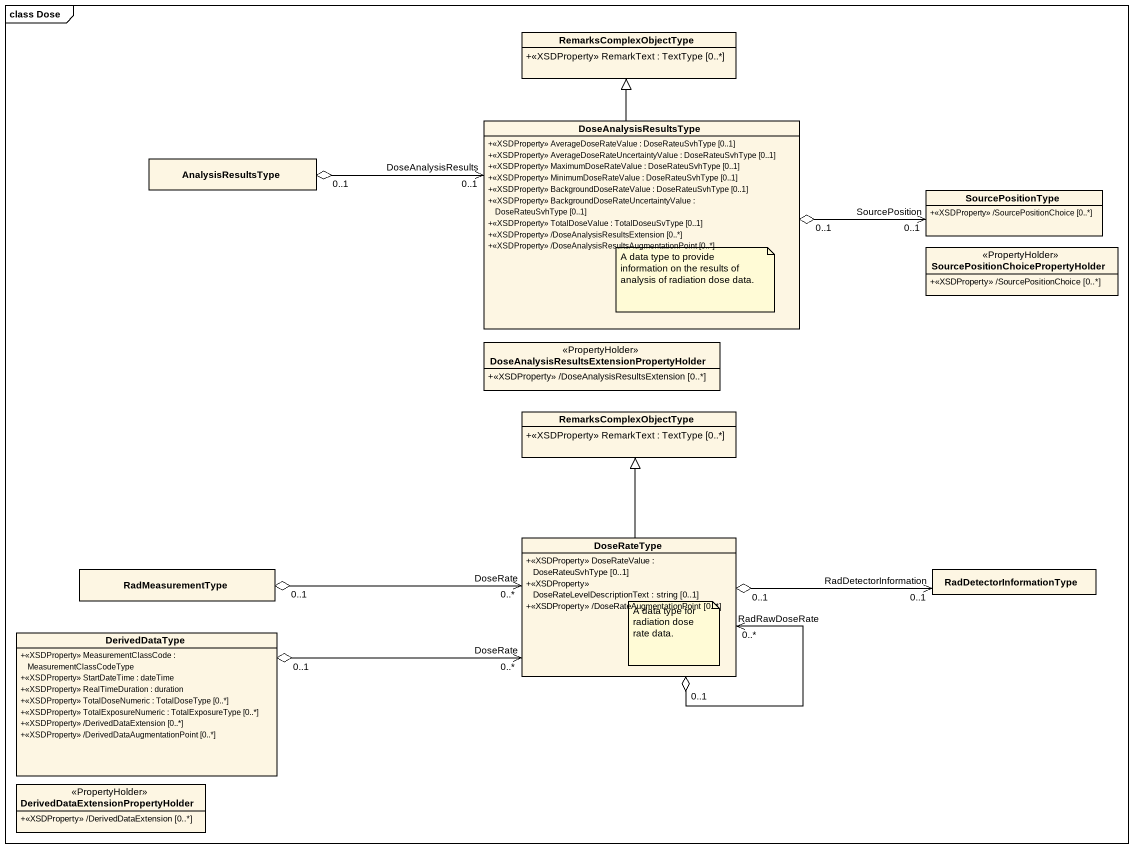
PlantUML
@startuml
mainframe class Dose
hide circle
hide empty members
skinparam classAttributeIconSize 0
class RemarksComplexObjectType {
  +<<XSDProperty>> RemarkText : TextType [0..*]
}
class DoseAnalysisResultsType {
  +<<XSDProperty>> AverageDoseRateValue : DoseRateuSvhType [0..1]
  +<<XSDProperty>> AverageDoseRateUncertaintyValue : DoseRateuSvhType [0..1]
  +<<XSDProperty>> MaximumDoseRateValue : DoseRateuSvhType [0..1]
  +<<XSDProperty>> MinimumDoseRateValue : DoseRateuSvhType [0..1]
  +<<XSDProperty>> BackgroundDoseRateValue : DoseRateuSvhType [0..1]
  +<<XSDProperty>> BackgroundDoseRateUncertaintyValue : DoseRateuSvhType [0..1]
  +<<XSDProperty>> TotalDoseValue : TotalDoseuSvType [0..1]
  +<<XSDProperty>> /DoseAnalysisResultsExtension [0..*]
  +<<XSDProperty>> /DoseAnalysisResultsAugmentationPoint [0..*]
}
class AnalysisResultsType
class SourcePositionType {
  +<<XSDProperty>> /SourcePositionChoice [0..*]
}
class "SourcePositionChoicePropertyHolder" as SourcePositionChoiceProperty <<PropertyHolder>> {
  +<<XSDProperty>> /SourcePositionChoice [0..*]
}
class "DoseAnalysisResultsExtensionPropertyHolder" as DoseAnalysisResultsExtension <<PropertyHolder>> {
  +<<XSDProperty>> /DoseAnalysisResultsExtension [0..*]
}
class "RemarksComplexObjectType" as RemarksComplexObjectType_2 {
  +<<XSDProperty>> RemarkText : TextType [0..*]
}
class DoseRateType {
  +<<XSDProperty>> DoseRateValue : DoseRateuSvhType [0..1]
  +<<XSDProperty>> DoseRateLevelDescriptionText : string [0..1]
  +<<XSDProperty>> /DoseRateAugmentationPoint [0..*]
}
class RadMeasurementType
class RadDetectorInformationType
class DerivedDataType {
  +<<XSDProperty>> MeasurementClassCode : MeasurementClassCodeType
  +<<XSDProperty>> StartDateTime : dateTime
  +<<XSDProperty>> RealTimeDuration : duration
  +<<XSDProperty>> TotalDoseNumeric : TotalDoseType [0..*]
  +<<XSDProperty>> TotalExposureNumeric : TotalExposureType [0..*]
  +<<XSDProperty>> /DerivedDataExtension [0..*]
  +<<XSDProperty>> /DerivedDataAugmentationPoint [0..*]
}
class "DerivedDataExtensionPropertyHolder" as DerivedDataExtensionProperty <<PropertyHolder>> {
  +<<XSDProperty>> /DerivedDataExtension [0..*]
}
DoseAnalysisResultsType -up-|> RemarksComplexObjectType
DoseAnalysisResultsType "0..1" o-right-> "SourcePosition\n0..1" SourcePositionType
AnalysisResultsType "0..1" o-right-> "DoseAnalysisResults\n0..1" DoseAnalysisResultsType
DoseRateType -up-|> RemarksComplexObjectType_2
DoseRateType "0..1" o--> "RadRawDoseRate\n0..*" DoseRateType
DoseRateType "0..1" o-right-> "RadDetectorInformation\n0..1" RadDetectorInformationType
RadMeasurementType "0..1" o-right-> "DoseRate\n0..*" DoseRateType
DerivedDataType "0..1" o-right-> "DoseRate\n0..*" DoseRateType
note bottom of DoseAnalysisResultsType : A data type to provide information on the results of analysis of radiation dose data.
note right of DoseRateType : A data type for radiation dose rate data.
@enduml
